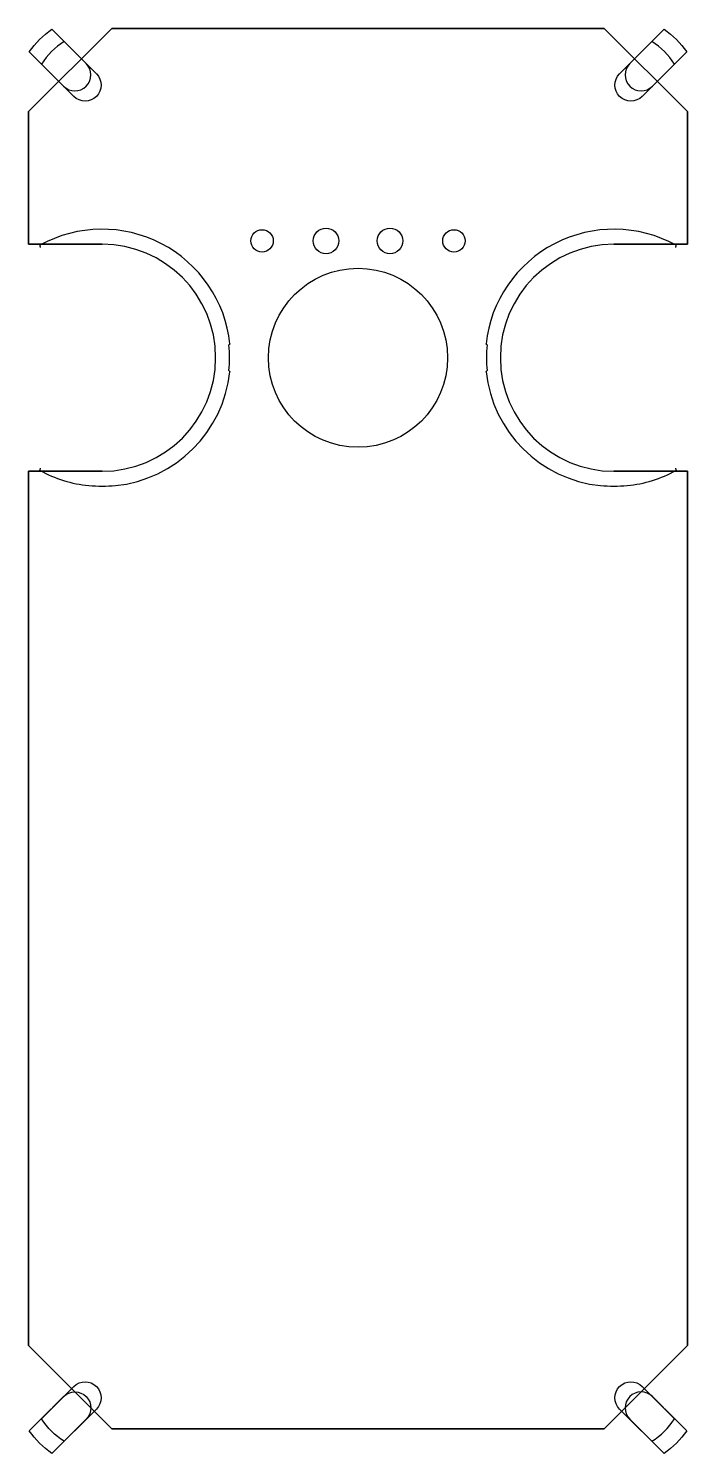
# Model space of a CAD drawing. Header units: millimetres. Extents: x -10.3 to 10.3, y -34.3 to 10.3.
import ezdxf

# ---------------------------------------------------------------- set-up
doc = ezdxf.new("R2010")
doc.units = ezdxf.units.MM
doc.layers.get('0').update_dxf_attribs({"linetype": 'CONTINUOUS'})

msp = doc.modelspace()

# ---------------------------------------------------------------- linework, layer by layer
for p, q in [((-7.7, 10.3, 0), (-10.3, 7.7, 0)), ((-10.3, 7.7), (-7.7, 10.3)), ((7.7, 10.3, 0), (-7.7, 10.3, 0)), ((-7.7, 10.3), (7.7, 10.3)), ((10.3, 7.7, 0), (7.7, 10.3, 0)), ((7.7, 10.3), (10.3, 7.7)), ((-9.187, 9.894), (-8.495, 9.202)), ((-9.202, 8.495), (-9.894, 9.187)), ((-10.3, 7.7, 0), (-10.3, 3.55, 0)), ((-10.3, 3.55), (-10.3, 7.7)), ((10.3, 3.55, 0), (10.3, 7.7, 0)), ((10.3, 7.7), (10.3, 3.55)), ((-10.3, 3.55, 0), (-8, 3.55, 0)), ((-8, 3.55), (-10.3, 3.55)), ((8, 3.55, 0), (10.3, 3.55, 0)), ((10.3, 3.55), (8, 3.55)), ((-8, -3.55, 0), (-10.3, -3.55, 0)), ((-10.3, -3.55, 0), (-10.3, -30.9, 0)), ((-10.3, -30.9), (-10.3, -3.55)), ((-10.3, -3.55), (-8, -3.55)), ((10.3, -3.55, 0), (8, -3.55, 0)), ((8, -3.55), (10.3, -3.55)), ((10.3, -30.9, 0), (10.3, -3.55, 0)), ((10.3, -3.55), (10.3, -30.9)), ((-10.3, -30.9, 0), (-7.7, -33.5, 0)), ((-7.7, -33.5), (-10.3, -30.9)), ((7.7, -33.5, 0), (10.3, -30.9, 0)), ((10.3, -30.9), (7.7, -33.5)), ((-7.7, -33.5, 0), (7.7, -33.5, 0)), ((7.7, -33.5), (-7.7, -33.5))]:
    msp.add_line(p, q)
for points in [[(-9.568, 10.275), (-8.177, 8.884, -1), (-8.884, 8.177), (-10.275, 9.568, -0.091224)], [(10.275, 9.568), (8.884, 8.177, -1), (8.177, 8.884), (9.568, 10.275, -0.091224)], [(9.202, 8.495), (9.894, 9.187, 0.113272), (9.187, 9.894), (8.495, 9.202, 1)], [(-10.275, -33.568), (-8.884, -32.177, -1), (-8.177, -32.884), (-9.568, -34.275, -0.091224)], [(9.568, -34.275), (8.177, -32.884, -1), (8.884, -32.177), (10.275, -33.568, -0.091224)], [(-9.202, -32.495, -1), (-8.495, -33.202), (-9.187, -33.894, -0.113272), (-9.894, -33.187)], [(8.495, -33.202), (9.187, -33.894, 0.113272), (9.894, -33.187), (9.202, -32.495, 1)]]:
    msp.add_lwpolyline(points, format="xyb", close=True)
for centre, radius in [((-1, 3.656, 0), 0.4), ((-1, 3.656), 0.4), ((1, 3.656, 0), 0.4), ((1, 3.656), 0.4), ((-3, 3.656, 0), 0.35), ((-3, 3.656), 0.35), ((3, 3.656, 0), 0.35), ((3, 3.656), 0.35), ((0, 0), 2.8), ((0, 0), 2.8)]:
    msp.add_circle(centre, radius)
for centre, radius, start, end in [((-8, 8), 2.235, 122.0751, 147.9249), ((-8.849, 8.849), 0.5, -135, 45), ((-8, 0), 4.022, 6.2091, 118.8708), ((8, 0), 4.022, 61.129, 173.791), ((-8, 0, 0), 3.55, -90, 90), ((-8, 0), 3.55, -90, 90), ((8, 0, 0), 3.55, 90, 270), ((8, 0), 3.55, 90, 270), ((-8, 0), 3.987, -5.7578, 5.7592), ((8, 0), 3.987, 174.2409, 185.7578), ((-8, 0), 4.022, 275.9359, 353.7923), ((8, 0), 4.022, 186.2077, 264.0637), ((-8, 0), 4.022, 241.1289, 264.0641), ((8, 0), 4.022, 275.9363, 298.8711)]:
    msp.add_arc(centre, radius, start, end)
for centre, start_param, end_param in [((-8, 4.012), 6.223323, 6.343048), ((8, 4.012), 6.223319, 6.343051)]:
    msp.add_ellipse(centre, major_axis=(0, -8.026), ratio=0.866113, start_param=start_param, end_param=end_param)
for points, weights in [([(-9.923, 3.45), (-9.932, 3.486), (-9.942, 3.522)], [1.00000000029, 1.00000000076, 1.00000000029]), ([(9.942, 3.522), (9.933, 3.486), (9.923, 3.45)], [1.00000000023, 1.00000000061, 1.00000000023])]:
    msp.add_rational_spline(points, weights, degree=2)
for points in [[(-4.002, 0.435), (-4.006, 0.431), (-4.009, 0.427), (-4.012, 0.423), (-4.016, 0.419), (-4.019, 0.416), (-4.023, 0.412), (-4.026, 0.408), (-4.03, 0.404), (-4.033, 0.4)], [(4.033, 0.4), (4.03, 0.404), (4.026, 0.408), (4.023, 0.412), (4.019, 0.416), (4.016, 0.419), (4.012, 0.423), (4.009, 0.427), (4.006, 0.431), (4.002, 0.435)], [(-4.033, -0.4), (-4.03, -0.404), (-4.026, -0.408), (-4.023, -0.412), (-4.019, -0.415), (-4.016, -0.419), (-4.012, -0.423), (-4.009, -0.427), (-4.005, -0.431), (-4.002, -0.435)], [(4.002, -0.435), (4.005, -0.431), (4.009, -0.427), (4.012, -0.423), (4.016, -0.419), (4.019, -0.415), (4.023, -0.412), (4.026, -0.408), (4.03, -0.404), (4.033, -0.4)]]:
    msp.add_open_spline(points, degree=3, knots=[0, 0, 0, 0, 0.333333, 0.333333, 0.333333, 0.666667, 0.666667, 0.666667, 1, 1, 1, 1])
for points in [[(-9.942, -3.522), (-9.933, -3.486), (-9.923, -3.45)], [(9.923, -3.45), (9.933, -3.486), (9.942, -3.522)]]:
    msp.add_open_spline(points, degree=2)

doc.saveas('drawing.dxf')
